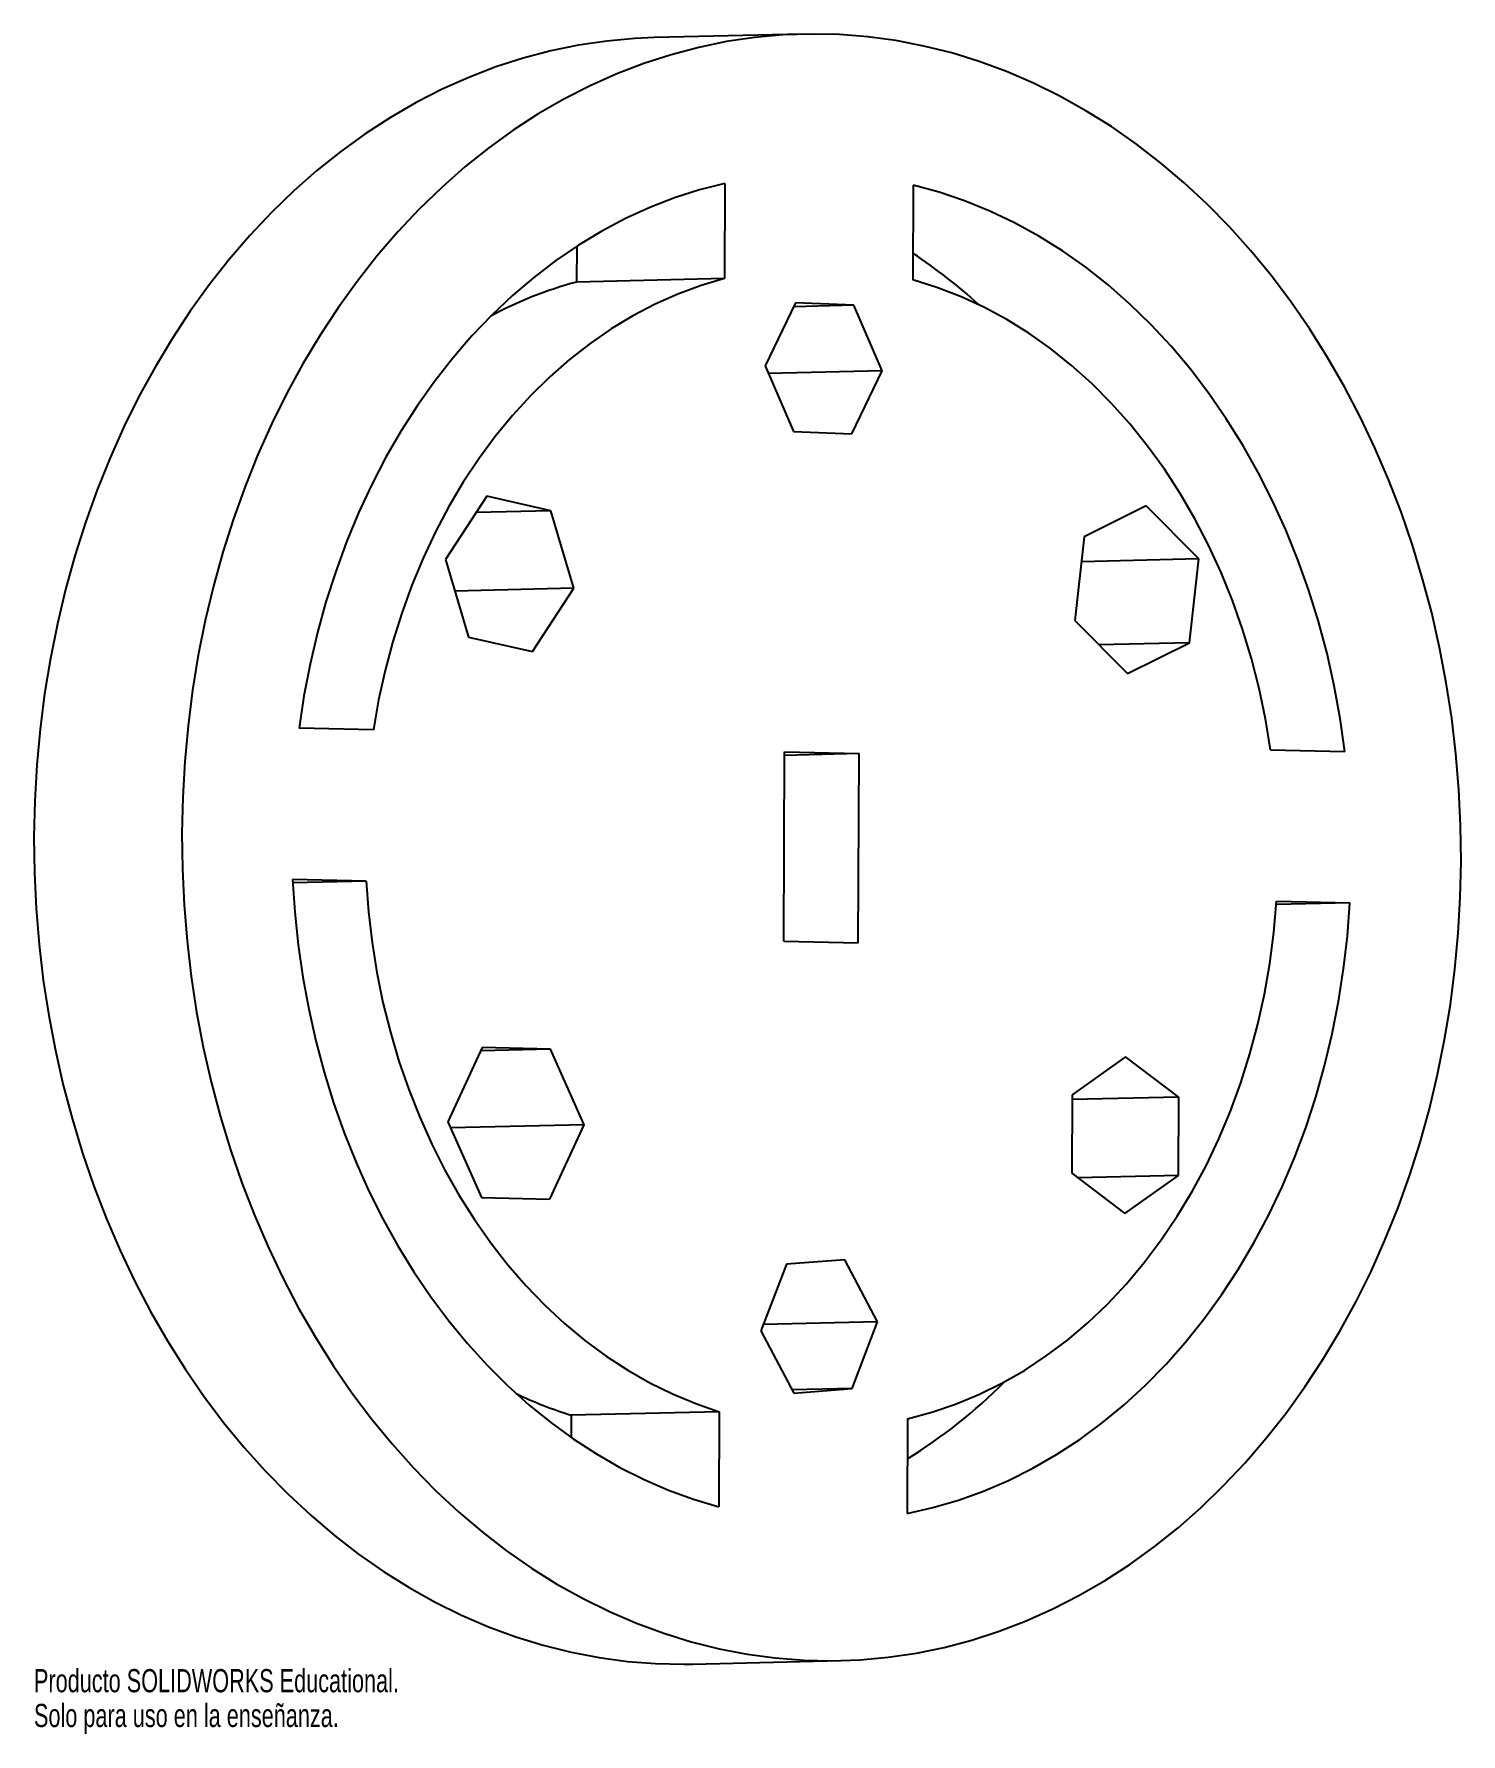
# Model space of a CAD drawing. Header units: millimetres. Extents: x -134 to 164, y -184 to 170.
import ezdxf

# ---------------------------------------------------------------- set-up
doc = ezdxf.new("R2010")
doc.units = ezdxf.units.MM
doc.styles.add('SLDTEXTSTYLE0', font='TXT', dxfattribs={"width": 0.7})

msp = doc.modelspace()

# ---------------------------------------------------------------- linework, layer by layer
at = {"color": 7, "linetype": 'Continuous', "lineweight": 25}
for p, q in [((26.87, 170.45), (-4.01, 169.72)), ((10.74, 139.27), (10.64, 119.42)), ((50.06, 138.92), (49.97, 119.15)), ((-20.2, 126.18), (-20.24, 118.69)), ((10.64, 119.42), (-20.24, 118.69)), ((25.47, 114.37), (19.16, 101.2)), ((37.66, 113.87), (25.09, 113.57)), ((37.66, 113.87), (25.47, 114.37)), ((43.53, 100.21), (37.66, 113.87)), ((19.16, 101.2), (25.04, 87.54)), ((43.53, 100.21), (19.83, 99.65)), ((37.22, 87.04), (43.53, 100.21)), ((25.04, 87.54), (37.22, 87.04)), ((-38.97, 74), (-47.58, 60.82)), ((-25.6, 70.99), (-41.18, 70.62)), ((-25.6, 70.99), (-38.97, 74)), ((-20.84, 54.79), (-25.6, 70.99)), ((98.65, 72.01), (85.73, 65.57)), ((109.63, 60.93), (98.65, 72.01)), ((85.73, 65.57), (83.78, 48.06)), ((-47.58, 60.82), (-42.82, 44.62)), ((109.63, 60.93), (85.15, 60.35)), ((107.68, 43.42), (109.63, 60.93)), ((-20.84, 54.79), (-45.63, 54.2)), ((-29.45, 41.6), (-20.84, 54.79)), ((83.78, 48.06), (94.75, 36.98)), ((-42.82, 44.62), (-29.45, 41.6)), ((107.68, 43.42), (88.82, 42.97)), ((94.75, 36.98), (107.68, 43.42)), ((-62.67, 25.25), (-78.19, 25.59)), ((23, -18.84), (23.19, 20.65)), ((38.76, 20.3), (23.18, 19.93)), ((23.19, 20.65), (38.76, 20.3)), ((38.57, -19.19), (38.76, 20.3)), ((124.64, 21.11), (140.16, 20.76)), ((-64.19, -6.31), (-79.53, -5.97)), ((-64.19, -6.31), (-79.49, -6.67)), ((125.87, -10.51), (141.2, -10.85)), ((141.2, -10.85), (125.82, -11.21)), ((23, -18.84), (38.57, -19.19)), ((-39.92, -41.06), (-47.1, -56.55)), ((-25.71, -41.37), (-40.23, -41.72)), ((-25.71, -41.37), (-39.92, -41.06)), ((-18.68, -57.18), (-25.71, -41.37)), ((94.38, -42.96), (83.2, -50.89)), ((105.49, -51.38), (94.38, -42.96)), ((83.2, -50.89), (83.12, -67.25)), ((105.49, -51.38), (83.19, -51.91)), ((105.41, -67.74), (105.49, -51.38)), ((-47.1, -56.55), (-40.07, -72.35)), ((-18.68, -57.18), (-46.53, -57.83)), ((-25.86, -72.66), (-18.68, -57.18)), ((83.12, -67.25), (94.23, -75.68)), ((105.41, -67.74), (84.42, -68.24)), ((94.23, -75.68), (105.41, -67.74)), ((-40.07, -72.35), (-25.86, -72.66)), ((23.56, -86.28), (18.22, -100.18)), ((35.75, -85.34), (23.56, -86.28)), ((42.61, -98.31), (35.75, -85.34)), ((42.61, -98.31), (18.72, -98.87)), ((37.27, -112.21), (42.61, -98.31)), ((18.22, -100.18), (25.08, -113.15)), ((37.27, -112.21), (24.74, -112.51)), ((25.08, -113.15), (37.27, -112.21)), ((9.54, -117.04), (-21.34, -117.77)), ((9.54, -117.04), (9.45, -136.89)), ((-21.34, -117.77), (-21.36, -122.44)), ((48.86, -118.51), (48.77, -138.28)), ((4.01, -169.72), (34.89, -168.99))]:
    msp.add_line(p, q, dxfattribs=at)
at = {"color": 7, "linetype": 'Continuous', "lineweight": 25, "flags": 128}
for points in [[(164.4, -2.22), (164.3, 5.29), (163.94, 12.79), (163.33, 20.27), (162.45, 27.71), (161.32, 35.09), (159.93, 42.41), (158.28, 49.65), (156.39, 56.79), (154.26, 63.82), (151.88, 70.73), (149.26, 77.51), (146.41, 84.13), (143.34, 90.58), (140.05, 96.87), (136.54, 102.96), (132.83, 108.86), (128.91, 114.54), (124.81, 120), (120.52, 125.22), (116.05, 130.21), (111.42, 134.93), (106.63, 139.4), (101.69, 143.6), (96.62, 147.51), (91.41, 151.14), (86.09, 154.47), (80.66, 157.5), (75.13, 160.23), (69.51, 162.64), (63.82, 164.74), (58.07, 166.51), (52.26, 167.96), (46.41, 169.09), (40.53, 169.88), (34.63, 170.34), (28.72, 170.47), (22.81, 170.27), (16.93, 169.74), (11.07, 168.88), (5.25, 167.68), (-0.52, 166.16), (-6.23, 164.32), (-11.87, 162.15), (-17.42, 159.67), (-22.88, 156.88), (-28.24, 153.78), (-33.47, 150.39), (-38.59, 146.7), (-43.56, 142.72), (-48.39, 138.47), (-53.07, 133.94), (-57.58, 129.16), (-61.91, 124.13), (-66.07, 118.85), (-70.04, 113.34), (-73.8, 107.61), (-77.37, 101.67), (-80.72, 95.54), (-83.85, 89.22), (-86.76, 82.72), (-89.44, 76.07), (-91.88, 69.27), (-94.08, 62.33), (-96.04, 55.27), (-97.75, 48.11), (-99.21, 40.85), (-100.41, 33.52), (-101.36, 26.12), (-102.04, 18.67), (-102.47, 11.19), (-102.64, 3.68), (-102.54, -3.83), (-102.18, -11.33), (-101.57, -18.81), (-100.69, -26.25), (-99.56, -33.63), (-98.17, -40.95), (-96.52, -48.19), (-94.63, -55.33), (-92.5, -62.37), (-90.12, -69.27), (-87.5, -76.05), (-84.65, -82.67), (-81.58, -89.13), (-78.29, -95.41), (-74.78, -101.5), (-71.06, -107.4), (-67.15, -113.08), (-63.05, -118.54), (-58.76, -123.76), (-54.29, -128.75), (-49.66, -133.47), (-44.87, -137.94), (-39.93, -142.14), (-34.86, -146.05), (-29.65, -149.68), (-24.33, -153.01), (-18.9, -156.04), (-13.37, -158.77), (-7.75, -161.18), (-2.06, -163.28), (3.69, -165.05), (9.5, -166.51), (15.35, -167.63), (21.24, -168.42), (27.14, -168.88), (33.04, -169.02), (38.95, -168.81), (44.83, -168.28), (50.69, -167.42), (56.51, -166.22), (62.29, -164.7), (67.99, -162.86), (73.63, -160.69), (79.18, -158.21), (84.64, -155.42), (90, -152.32), (95.23, -148.93), (100.35, -145.24), (105.32, -141.26), (110.15, -137.01), (114.83, -132.48), (119.34, -127.7), (123.67, -122.67), (127.83, -117.39), (131.8, -111.88), (135.56, -106.15), (139.13, -100.21), (142.48, -94.08), (145.61, -87.76), (148.52, -81.26), (151.2, -74.61), (153.64, -67.81), (155.84, -60.87), (157.8, -53.81), (159.51, -46.65), (160.97, -39.39), (162.17, -32.06), (163.12, -24.66), (163.8, -17.21), (164.23, -9.73), (164.4, -2.22)], [(-4.01, 169.72), (-8.07, 169.54), (-13.95, 169.01), (-19.81, 168.15), (-25.63, 166.95), (-31.4, 165.43), (-37.11, 163.59), (-42.75, 161.42), (-48.3, 158.94), (-53.76, 156.15), (-59.12, 153.05), (-64.35, 149.66), (-69.47, 145.97), (-74.44, 141.99), (-79.27, 137.74), (-83.95, 133.21), (-88.46, 128.43), (-92.79, 123.4), (-96.95, 118.12), (-100.92, 112.61), (-104.68, 106.88), (-108.25, 100.94), (-111.6, 94.81), (-114.73, 88.49), (-117.64, 81.99), (-120.32, 75.34), (-122.76, 68.54), (-124.96, 61.6), (-126.92, 54.54), (-128.63, 47.38), (-130.09, 40.12), (-131.29, 32.79), (-132.24, 25.39), (-132.92, 17.94), (-133.35, 10.46), (-133.52, 2.95), (-133.42, -4.56), (-133.06, -12.06), (-132.45, -19.54), (-131.57, -26.98), (-130.44, -34.36), (-129.05, -41.68), (-127.4, -48.92), (-125.51, -56.06), (-123.38, -63.09), (-121, -70), (-118.38, -76.78), (-115.53, -83.4), (-112.46, -89.86), (-109.17, -96.14), (-105.66, -102.23), (-101.95, -108.13), (-98.03, -113.81), (-93.93, -119.27), (-89.64, -124.49), (-85.17, -129.48), (-80.54, -134.2), (-75.75, -138.67), (-70.81, -142.87), (-65.74, -146.78), (-60.53, -150.41), (-55.21, -153.74), (-49.78, -156.77), (-44.25, -159.5), (-38.63, -161.91), (-32.94, -164.01), (-27.19, -165.78), (-21.38, -167.23), (-15.53, -168.36), (-9.64, -169.15), (-3.74, -169.61), (2.16, -169.75), (4.01, -169.72)], [(10.74, 139.27), (5.45, 137.93), (0.22, 136.27), (-4.93, 134.28), (-10, 131.97), (-14.97, 129.35), (-19.83, 126.42), (-24.57, 123.19), (-29.17, 119.67), (-33.64, 115.87), (-37.95, 111.79), (-42.09, 107.45), (-46.07, 102.85), (-49.85, 98.01), (-53.45, 92.93), (-56.84, 87.64), (-60.03, 82.14), (-63, 76.44), (-65.74, 70.56), (-68.25, 64.52), (-70.53, 58.32), (-72.56, 51.99), (-74.35, 45.54), (-75.89, 38.97), (-77.17, 32.32), (-78.19, 25.59)], [(140.16, 20.76), (139.18, 27.65), (137.94, 34.47), (136.43, 41.21), (134.65, 47.85), (132.63, 54.37), (130.35, 60.76), (127.82, 67), (125.06, 73.07), (122.06, 78.97), (118.84, 84.68), (115.4, 90.18), (111.76, 95.45), (107.91, 100.5), (103.88, 105.3), (99.66, 109.83), (95.27, 114.1), (90.73, 118.1), (86.04, 121.8), (81.21, 125.2), (76.25, 128.29), (71.19, 131.07), (66.02, 133.53), (60.77, 135.66), (55.45, 137.46), (50.06, 138.92)], [(10.64, 119.42), (5.74, 117.96), (0.92, 116.18), (-3.83, 114.07), (-8.48, 111.65), (-13.01, 108.91), (-17.43, 105.87), (-21.71, 102.54), (-25.84, 98.92), (-29.81, 95.03), (-33.61, 90.87), (-37.24, 86.46), (-40.67, 81.81), (-43.9, 76.93), (-46.92, 71.84), (-49.72, 66.55), (-52.3, 61.08), (-54.64, 55.43), (-56.75, 49.64), (-58.61, 43.7), (-60.22, 37.65), (-61.57, 31.49), (-62.67, 25.25)], [(124.64, 21.11), (123.58, 27.53), (122.24, 33.87), (120.65, 40.12), (118.79, 46.25), (116.67, 52.24), (114.3, 58.09), (111.69, 63.77), (108.85, 69.27), (105.77, 74.56), (102.48, 79.64), (98.98, 84.49), (95.28, 89.1), (91.39, 93.45), (87.33, 97.52), (83.1, 101.32), (78.72, 104.82), (74.2, 108.02), (69.55, 110.9), (64.79, 113.46), (59.93, 115.7), (54.98, 117.59), (49.97, 119.15)], [(-79.53, -5.97), (-79.08, -12.81), (-78.37, -19.62), (-77.39, -26.37), (-76.17, -33.07), (-74.68, -39.68), (-72.95, -46.2), (-70.97, -52.6), (-68.75, -58.88), (-66.29, -65.02), (-63.59, -71), (-60.68, -76.81), (-57.55, -82.43), (-54.2, -87.86), (-50.66, -93.08), (-46.92, -98.07), (-42.99, -102.83), (-38.89, -107.34), (-34.63, -111.6), (-30.21, -115.59), (-25.64, -119.3), (-20.94, -122.73), (-16.11, -125.86), (-11.18, -128.7), (-6.14, -131.22), (-1.02, -133.43), (4.18, -135.32), (9.45, -136.89)], [(-64.19, -6.31), (-63.71, -12.73), (-62.95, -19.1), (-61.94, -25.42), (-60.66, -31.67), (-59.12, -37.83), (-57.32, -43.87), (-55.28, -49.79), (-53, -55.57), (-50.48, -61.19), (-47.72, -66.63), (-44.75, -71.89), (-41.56, -76.94), (-38.17, -81.77), (-34.59, -86.36), (-30.81, -90.72), (-26.87, -94.81), (-22.76, -98.63), (-18.5, -102.17), (-14.1, -105.43), (-9.57, -108.38), (-4.93, -111.02), (-0.19, -113.35), (4.64, -115.36), (9.54, -117.04)], [(48.86, -118.51), (53.9, -117.17), (58.87, -115.49), (63.76, -113.47), (68.55, -111.11), (73.24, -108.42), (77.79, -105.41), (82.22, -102.1), (86.49, -98.48), (90.59, -94.57), (94.53, -90.38), (98.27, -85.92), (101.82, -81.21), (105.16, -76.26), (108.28, -71.08), (111.18, -65.7), (113.84, -60.11), (116.26, -54.35), (118.42, -48.43), (120.33, -42.37), (121.98, -36.18), (123.36, -29.88), (124.47, -23.49), (125.31, -17.03), (125.87, -10.51)], [(48.77, -138.28), (54.15, -137.06), (59.48, -135.51), (64.73, -133.62), (69.9, -131.4), (74.98, -128.85), (79.95, -125.99), (84.79, -122.82), (89.51, -119.35), (94.08, -115.58), (98.5, -111.52), (102.75, -107.19), (106.82, -102.6), (110.71, -97.75), (114.4, -92.66), (117.89, -87.34), (121.16, -81.8), (124.21, -76.07), (127.04, -70.14), (129.63, -64.04), (131.97, -57.78), (134.07, -51.38), (135.91, -44.85), (137.5, -38.21), (138.82, -31.47), (139.88, -24.65), (140.68, -17.78), (141.2, -10.85)]]:
    msp.add_lwpolyline(points, dxfattribs=at)
at = {"color": 7, "linetype": 'Continuous', "lineweight": 25}
for centre, radius, start, end in [((-11.2, 32), 111.06, 47.5713, 56.5663), ((0.31, 40.76), 80.6, 104.7732, 118.5192), ((2.82, -39.27), 82.13, 244.257, 252.8935), ((-8.09, -34.3), 108.67, 301.5802, 315.2194)]:
    msp.add_arc(centre, radius, start, end, dxfattribs=at)

# ---------------------------------------------------------------- texts
at = {"color": 7, "linetype": 'Continuous', "char_height": 4.8336, "attachment_point": 1, "style": 'SLDTEXTSTYLE0'}
for s, insert in [('Producto SOLIDWORKS Educational.', (-133.52, -170.76)), ('Solo para uso en la enseñanza.', (-133.52, -178.02))]:
    msp.add_mtext(s, dxfattribs=dict(at, insert=insert))

doc.saveas('drawing.dxf')
